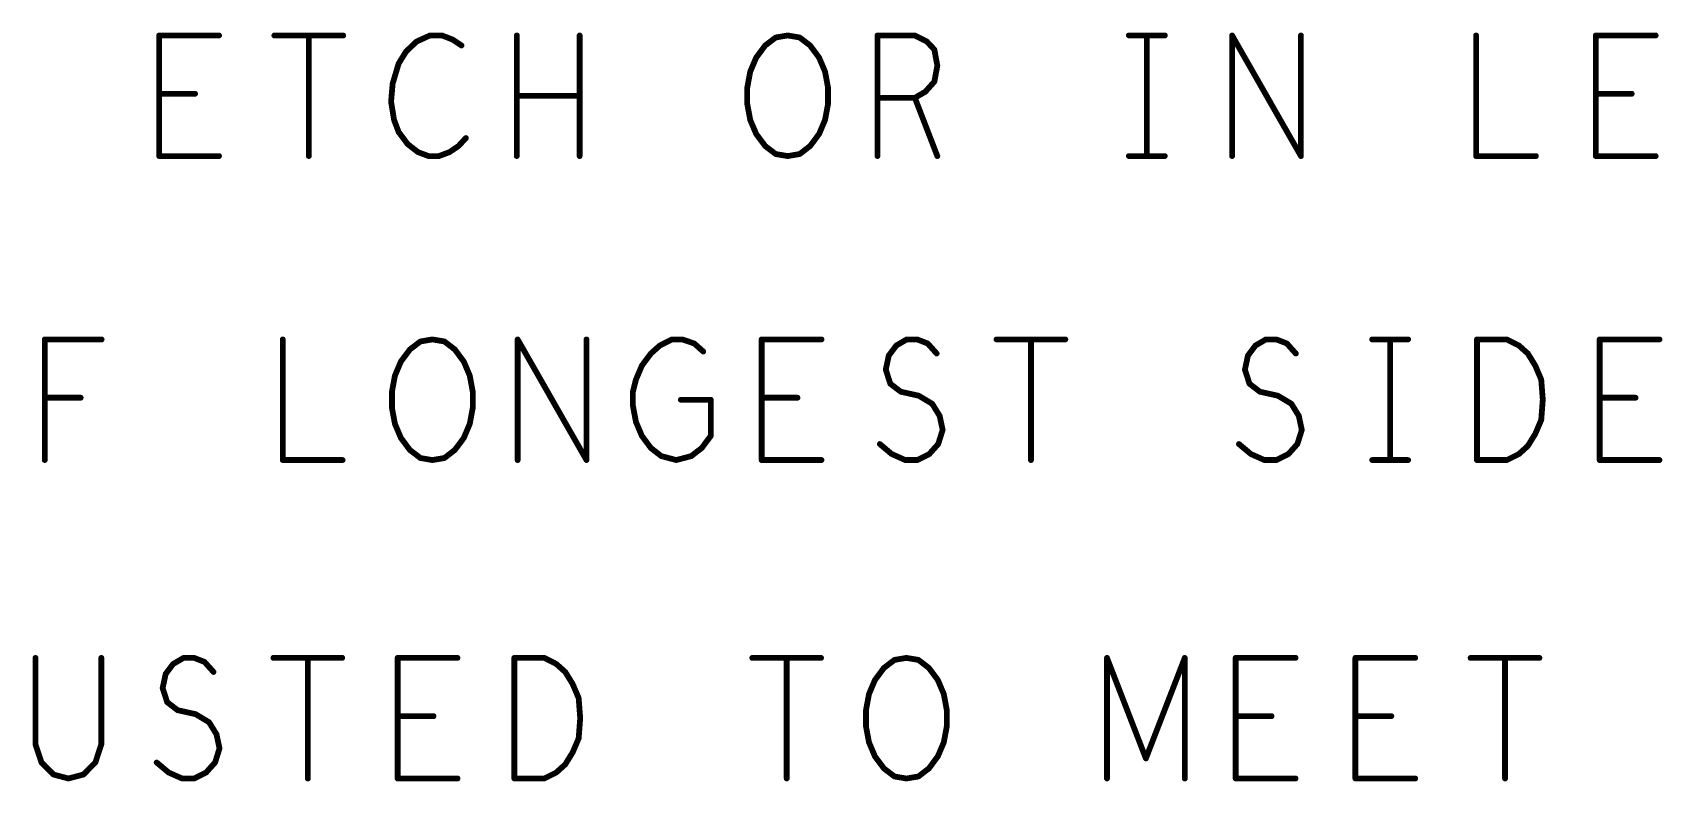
# Model space of a CAD drawing. Extents: x -18 to 16.1, y -6.6 to 15.5.
# Drawn here: x -11.222 to -9.534, y 10.643 to 11.419 of the extents above; entities that cross this region are included whole.
import ezdxf

# ---------------------------------------------------------------- set-up
doc = ezdxf.new("R2010")
doc.units = 0
doc.layers.get('0').update_dxf_attribs({"linetype": 'CONTINUOUS'})
doc.layers.add('FAB', color=13, linetype='CONTINUOUS')

# ---------------------------------------------------------------- blocks, each defined once
blk = doc.blocks.new('ROUND_1')
at = {"const_width": 0.003}
blk.add_lwpolyline([(-0.0015, 0, 1), (0.0015, 0, 1)], format="xyb", close=True, dxfattribs=at)

msp = doc.modelspace()

# ---------------------------------------------------------------- linework, layer by layer
at = {"layer": 'FAB', "const_width": 0.006}
for points in [[(-11.0909, 11.2911), (-11.0909, 11.4161)], [(-11.0909, 11.4161), (-11.0289, 11.4161)], [(-10.9716, 11.4161), (-10.9003, 11.4161)], [(-10.9359, 11.4161), (-10.9359, 11.2911)], [(-10.8243, 11.4098), (-10.8352, 11.3994)], [(-10.8104, 11.4161), (-10.8243, 11.4098)], [(-10.798, 11.4161), (-10.8104, 11.4161)], [(-10.7871, 11.4119), (-10.798, 11.4161)], [(-10.7778, 11.4057), (-10.7871, 11.4119)], [(-10.7205, 11.2911), (-10.7205, 11.4161)], [(-10.6554, 11.4161), (-10.6554, 11.2911)], [(-10.4632, 11.4057), (-10.4523, 11.414)], [(-10.4523, 11.414), (-10.4399, 11.4161)], [(-10.4399, 11.4161), (-10.4275, 11.414)], [(-10.4275, 11.414), (-10.4167, 11.4057)], [(-10.3469, 11.2911), (-10.3469, 11.4161)], [(-10.3469, 11.4161), (-10.3082, 11.4161)], [(-10.3082, 11.4161), (-10.2958, 11.4098)], [(-10.2958, 11.4098), (-10.288, 11.4015)], [(-10.0865, 11.4161), (-10.0493, 11.4161)], [(-10.0679, 11.4161), (-10.0679, 11.2911)], [(-9.9796, 11.2911), (-9.9796, 11.4161)], [(-9.9796, 11.4161), (-9.9083, 11.2911)], [(-9.9083, 11.2911), (-9.9083, 11.4161)], [(-9.7269, 11.4161), (-9.7269, 11.2911)], [(-9.6029, 11.2911), (-9.6029, 11.4161)], [(-9.6029, 11.4161), (-9.5409, 11.4161)], [(-10.8352, 11.3994), (-10.8429, 11.3869)], [(-10.4787, 11.3786), (-10.4725, 11.3932)], [(-10.4725, 11.3932), (-10.4632, 11.4057)], [(-10.4167, 11.4057), (-10.4074, 11.3932)], [(-10.4074, 11.3932), (-10.4012, 11.3786)], [(-10.288, 11.4015), (-10.2849, 11.3848)], [(-10.8429, 11.3869), (-10.8491, 11.3661)], [(-10.4818, 11.3619), (-10.4787, 11.3786)], [(-10.4012, 11.3786), (-10.3981, 11.3619)], [(-10.2849, 11.3848), (-10.288, 11.3682)], [(-10.8491, 11.3661), (-10.8507, 11.3473)], [(-10.4818, 11.3452), (-10.4818, 11.3619)], [(-10.3981, 11.3619), (-10.3981, 11.3452)], [(-10.288, 11.3682), (-10.2973, 11.3578)], [(-11.0537, 11.3557), (-11.0909, 11.3557)], [(-10.8507, 11.3473), (-10.8476, 11.3286)], [(-10.6554, 11.3536), (-10.7205, 11.3536)], [(-10.4787, 11.3286), (-10.4818, 11.3452)], [(-10.3981, 11.3452), (-10.4012, 11.3286)], [(-10.3082, 11.3515), (-10.3469, 11.3515)], [(-10.2973, 11.3578), (-10.3082, 11.3515)], [(-10.3082, 11.3515), (-10.2849, 11.2911)], [(-9.5657, 11.3557), (-9.6029, 11.3557)], [(-10.8476, 11.3286), (-10.8429, 11.3161)], [(-10.4725, 11.314), (-10.4787, 11.3286)], [(-10.4012, 11.3286), (-10.4074, 11.314)], [(-10.8429, 11.3161), (-10.8336, 11.3036)], [(-10.7809, 11.3015), (-10.7732, 11.3098)], [(-10.4632, 11.3015), (-10.4725, 11.314)], [(-10.4074, 11.314), (-10.4167, 11.3015)], [(-11.0289, 11.2911), (-11.0909, 11.2911)], [(-10.8336, 11.3036), (-10.8228, 11.2952)], [(-10.8228, 11.2952), (-10.8119, 11.2911)], [(-10.8119, 11.2911), (-10.8011, 11.2911)], [(-10.8011, 11.2911), (-10.7902, 11.2952)], [(-10.7902, 11.2952), (-10.7809, 11.3015)], [(-10.4523, 11.2932), (-10.4632, 11.3015)], [(-10.4399, 11.2911), (-10.4523, 11.2932)], [(-10.4275, 11.2932), (-10.4399, 11.2911)], [(-10.4167, 11.3015), (-10.4275, 11.2932)], [(-10.0865, 11.2911), (-10.0493, 11.2911)], [(-9.7269, 11.2911), (-9.6649, 11.2911)], [(-9.5409, 11.2911), (-9.6029, 11.2911)], [(-11.2094, 10.9761), (-11.2094, 11.1011)], [(-11.2094, 11.1011), (-11.1505, 11.1011)], [(-10.9629, 11.1011), (-10.9629, 10.9761)], [(-10.8405, 11.0782), (-10.8312, 11.0907)], [(-10.8312, 11.0907), (-10.8203, 11.099)], [(-10.8203, 11.099), (-10.8079, 11.1011)], [(-10.8079, 11.1011), (-10.7955, 11.099)], [(-10.7955, 11.099), (-10.7847, 11.0907)], [(-10.7847, 11.0907), (-10.7754, 11.0782)], [(-10.7196, 10.9761), (-10.7196, 11.1011)], [(-10.7196, 11.1011), (-10.6483, 10.9761)], [(-10.6483, 10.9761), (-10.6483, 11.1011)], [(-10.5816, 11.0865), (-10.5723, 11.0948)], [(-10.5723, 11.0948), (-10.5599, 11.1011)], [(-10.5599, 11.1011), (-10.5491, 11.1011)], [(-10.5491, 11.1011), (-10.5367, 11.0969)], [(-10.5367, 11.0969), (-10.5274, 11.0886)], [(-10.4669, 10.9761), (-10.4669, 11.1011)], [(-10.4669, 11.1011), (-10.4049, 11.1011)], [(-10.3352, 11.0844), (-10.3274, 11.0948)], [(-10.3274, 11.0948), (-10.3166, 11.1011)], [(-10.3166, 11.1011), (-10.3057, 11.1011)], [(-10.3057, 11.1011), (-10.2949, 11.0969)], [(-10.2949, 11.0969), (-10.2856, 11.0865)], [(-10.2236, 11.1011), (-10.1523, 11.1011)], [(-10.1879, 11.1011), (-10.1879, 10.9761)], [(-9.9632, 11.0844), (-9.9554, 11.0948)], [(-9.9554, 11.0948), (-9.9446, 11.1011)], [(-9.9446, 11.1011), (-9.9337, 11.1011)], [(-9.9337, 11.1011), (-9.9229, 11.0969)], [(-9.9229, 11.0969), (-9.9136, 11.0865)], [(-9.8345, 11.1011), (-9.7973, 11.1011)], [(-9.8159, 11.1011), (-9.8159, 10.9761)], [(-9.726, 10.9761), (-9.726, 11.1011)], [(-9.726, 11.1011), (-9.695, 11.1011)], [(-9.695, 11.1011), (-9.6826, 11.0948)], [(-9.6826, 11.0948), (-9.6733, 11.0865)], [(-9.5989, 10.9761), (-9.5989, 11.1011)], [(-9.5989, 11.1011), (-9.5369, 11.1011)], [(-10.8467, 11.0636), (-10.8405, 11.0782)], [(-10.7754, 11.0782), (-10.7692, 11.0636)], [(-10.5971, 11.0594), (-10.5909, 11.074)], [(-10.5909, 11.074), (-10.5816, 11.0865)], [(-10.3383, 11.0698), (-10.3352, 11.0844)], [(-9.9663, 11.0698), (-9.9632, 11.0844)], [(-9.6733, 11.0865), (-9.6656, 11.074)], [(-9.6656, 11.074), (-9.6594, 11.0594)], [(-10.8498, 11.0469), (-10.8467, 11.0636)], [(-10.7692, 11.0636), (-10.7661, 11.0469)], [(-10.6002, 11.0469), (-10.5971, 11.0594)], [(-10.3336, 11.0552), (-10.3383, 11.0698)], [(-10.3228, 11.0469), (-10.3336, 11.0552)], [(-9.9616, 11.0552), (-9.9663, 11.0698)], [(-9.9508, 11.0469), (-9.9616, 11.0552)], [(-9.6594, 11.0594), (-9.6578, 11.0386)], [(-11.1722, 11.0407), (-11.2094, 11.0407)], [(-10.8498, 11.0302), (-10.8498, 11.0469)], [(-10.7661, 11.0469), (-10.7661, 11.0302)], [(-10.6002, 11.0323), (-10.6002, 11.0469)], [(-10.5506, 11.0386), (-10.5196, 11.0386)], [(-10.5196, 11.0386), (-10.5196, 11.0011)], [(-10.4297, 11.0407), (-10.4669, 11.0407)], [(-10.3042, 11.0428), (-10.3228, 11.0469)], [(-10.2902, 11.0344), (-10.3042, 11.0428)], [(-9.9322, 11.0428), (-9.9508, 11.0469)], [(-9.9182, 11.0344), (-9.9322, 11.0428)], [(-9.6578, 11.0386), (-9.6594, 11.0177)], [(-9.5617, 11.0407), (-9.5989, 11.0407)], [(-10.8467, 11.0136), (-10.8498, 11.0302)], [(-10.7661, 11.0302), (-10.7692, 11.0136)], [(-10.5971, 11.0157), (-10.6002, 11.0323)], [(-10.2825, 11.0219), (-10.2902, 11.0344)], [(-10.2794, 11.0073), (-10.2825, 11.0219)], [(-9.9105, 11.0219), (-9.9182, 11.0344)], [(-9.9074, 11.0073), (-9.9105, 11.0219)], [(-10.8405, 10.999), (-10.8467, 11.0136)], [(-10.7692, 11.0136), (-10.7754, 10.999)], [(-10.5909, 11.0011), (-10.5971, 11.0157)], [(-10.284, 10.9927), (-10.2794, 11.0073)], [(-9.912, 10.9927), (-9.9074, 11.0073)], [(-9.6594, 11.0177), (-9.6656, 11.0032)], [(-10.8312, 10.9865), (-10.8405, 10.999)], [(-10.7754, 10.999), (-10.7847, 10.9865)], [(-10.5816, 10.9886), (-10.5909, 11.0011)], [(-10.5708, 10.9802), (-10.5816, 10.9886)], [(-10.5289, 10.9886), (-10.5398, 10.9802)], [(-10.5196, 11.0011), (-10.5289, 10.9886)], [(-10.3445, 10.9927), (-10.3321, 10.9823)], [(-10.2933, 10.9823), (-10.284, 10.9927)], [(-9.9725, 10.9927), (-9.9601, 10.9823)], [(-9.9213, 10.9823), (-9.912, 10.9927)], [(-9.6733, 10.9907), (-9.6826, 10.9823)], [(-9.6656, 11.0032), (-9.6733, 10.9907)], [(-10.9629, 10.9761), (-10.9009, 10.9761)], [(-10.8203, 10.9782), (-10.8312, 10.9865)], [(-10.8079, 10.9761), (-10.8203, 10.9782)], [(-10.7955, 10.9782), (-10.8079, 10.9761)], [(-10.7847, 10.9865), (-10.7955, 10.9782)], [(-10.5553, 10.9761), (-10.5708, 10.9802)], [(-10.5398, 10.9802), (-10.5553, 10.9761)], [(-10.4049, 10.9761), (-10.4669, 10.9761)], [(-10.3321, 10.9823), (-10.3181, 10.9761)], [(-10.3181, 10.9761), (-10.3057, 10.9761)], [(-10.3057, 10.9761), (-10.2933, 10.9823)], [(-9.9601, 10.9823), (-9.9461, 10.9761)], [(-9.9461, 10.9761), (-9.9337, 10.9761)], [(-9.9337, 10.9761), (-9.9213, 10.9823)], [(-9.8345, 10.9761), (-9.7973, 10.9761)], [(-9.695, 10.9761), (-9.726, 10.9761)], [(-9.6826, 10.9823), (-9.695, 10.9761)], [(-9.5369, 10.9761), (-9.5989, 10.9761)], [(-11.219, 10.7711), (-11.219, 10.6815)], [(-11.1508, 10.6815), (-11.1508, 10.7711)], [(-11.0764, 10.7648), (-11.0656, 10.7711)], [(-11.0656, 10.7711), (-11.0547, 10.7711)], [(-11.0547, 10.7711), (-11.0439, 10.7669)], [(-10.9726, 10.7711), (-10.9013, 10.7711)], [(-10.9369, 10.7711), (-10.9369, 10.6461)], [(-10.8439, 10.6461), (-10.8439, 10.7711)], [(-10.8439, 10.7711), (-10.7819, 10.7711)], [(-10.723, 10.6461), (-10.723, 10.7711)], [(-10.723, 10.7711), (-10.692, 10.7711)], [(-10.692, 10.7711), (-10.6796, 10.7648)], [(-10.4766, 10.7711), (-10.4053, 10.7711)], [(-10.4409, 10.7711), (-10.4409, 10.6461)], [(-10.3402, 10.7607), (-10.3293, 10.769)], [(-10.3293, 10.769), (-10.3169, 10.7711)], [(-10.3169, 10.7711), (-10.3045, 10.769)], [(-10.3045, 10.769), (-10.2937, 10.7607)], [(-10.1092, 10.6461), (-10.1092, 10.7711)], [(-10.1092, 10.7711), (-10.0689, 10.6669)], [(-10.0689, 10.6669), (-10.0286, 10.7711)], [(-10.0286, 10.7711), (-10.0286, 10.6461)], [(-9.9759, 10.6461), (-9.9759, 10.7711)], [(-9.9759, 10.7711), (-9.9139, 10.7711)], [(-9.8519, 10.6461), (-9.8519, 10.7711)], [(-9.8519, 10.7711), (-9.7899, 10.7711)], [(-9.7326, 10.7711), (-9.6613, 10.7711)], [(-9.6969, 10.7711), (-9.6969, 10.6461)], [(-11.0873, 10.7398), (-11.0842, 10.7544)], [(-11.0842, 10.7544), (-11.0764, 10.7648)], [(-11.0439, 10.7669), (-11.0346, 10.7565)], [(-10.6796, 10.7648), (-10.6703, 10.7565)], [(-10.6703, 10.7565), (-10.6626, 10.744)], [(-10.3495, 10.7482), (-10.3402, 10.7607)], [(-10.2937, 10.7607), (-10.2844, 10.7482)], [(-11.0826, 10.7252), (-11.0873, 10.7398)], [(-10.6626, 10.744), (-10.6564, 10.7294)], [(-10.3588, 10.7169), (-10.3557, 10.7336)], [(-10.3557, 10.7336), (-10.3495, 10.7482)], [(-10.2844, 10.7482), (-10.2782, 10.7336)], [(-10.2782, 10.7336), (-10.2751, 10.7169)], [(-11.0718, 10.7169), (-11.0826, 10.7252)], [(-11.0532, 10.7128), (-11.0718, 10.7169)], [(-10.6564, 10.7294), (-10.6548, 10.7086)], [(-10.3588, 10.7002), (-10.3588, 10.7169)], [(-10.2751, 10.7169), (-10.2751, 10.7002)], [(-11.0392, 10.7044), (-11.0532, 10.7128)], [(-11.0315, 10.6919), (-11.0392, 10.7044)], [(-10.8067, 10.7107), (-10.8439, 10.7107)], [(-10.6548, 10.7086), (-10.6564, 10.6877)], [(-10.3557, 10.6836), (-10.3588, 10.7002)], [(-10.2751, 10.7002), (-10.2782, 10.6836)], [(-9.9387, 10.7107), (-9.9759, 10.7107)], [(-9.8147, 10.7107), (-9.8519, 10.7107)], [(-11.0284, 10.6773), (-11.0315, 10.6919)], [(-10.6564, 10.6877), (-10.6626, 10.6732)], [(-10.3495, 10.669), (-10.3557, 10.6836)], [(-10.2782, 10.6836), (-10.2844, 10.669)], [(-11.219, 10.6815), (-11.2128, 10.6627)], [(-11.157, 10.6627), (-11.1508, 10.6815)], [(-11.033, 10.6627), (-11.0284, 10.6773)], [(-10.6626, 10.6732), (-10.6703, 10.6607)], [(-10.3402, 10.6565), (-10.3495, 10.669)], [(-10.2844, 10.669), (-10.2937, 10.6565)], [(-11.2128, 10.6627), (-11.2004, 10.6502)], [(-11.2004, 10.6502), (-11.1849, 10.6461)], [(-11.1849, 10.6461), (-11.1694, 10.6502)], [(-11.1694, 10.6502), (-11.157, 10.6627)], [(-11.0935, 10.6627), (-11.0811, 10.6523)], [(-11.0811, 10.6523), (-11.0671, 10.6461)], [(-11.0547, 10.6461), (-11.0423, 10.6523)], [(-11.0423, 10.6523), (-11.033, 10.6627)], [(-10.6796, 10.6523), (-10.692, 10.6461)], [(-10.6703, 10.6607), (-10.6796, 10.6523)], [(-10.3293, 10.6482), (-10.3402, 10.6565)], [(-10.2937, 10.6565), (-10.3045, 10.6482)], [(-11.0671, 10.6461), (-11.0547, 10.6461)], [(-10.7819, 10.6461), (-10.8439, 10.6461)], [(-10.692, 10.6461), (-10.723, 10.6461)], [(-10.3169, 10.6461), (-10.3293, 10.6482)], [(-10.3045, 10.6482), (-10.3169, 10.6461)], [(-9.9139, 10.6461), (-9.9759, 10.6461)], [(-9.7899, 10.6461), (-9.8519, 10.6461)]]:
    msp.add_lwpolyline(points, dxfattribs=at)

# ---------------------------------------------------------------- block references
at = {"layer": 'FAB'}
for p in [(-11.0909, 11.4161), (-11.0909, 11.4161), (-11.0289, 11.4161), (-10.9716, 11.4161), (-10.9359, 11.4161), (-10.9003, 11.4161), (-10.8243, 11.4098), (-10.8243, 11.4098), (-10.8104, 11.4161), (-10.8104, 11.4161), (-10.798, 11.4161), (-10.798, 11.4161), (-10.7871, 11.4119), (-10.7871, 11.4119), (-10.7205, 11.4161), (-10.6554, 11.4161), (-10.4523, 11.414), (-10.4523, 11.414), (-10.4399, 11.4161), (-10.4399, 11.4161), (-10.4275, 11.414), (-10.4275, 11.414), (-10.3469, 11.4161), (-10.3469, 11.4161), (-10.3082, 11.4161), (-10.3082, 11.4161), (-10.2958, 11.4098), (-10.2958, 11.4098), (-10.0865, 11.4161), (-10.0679, 11.4161), (-10.0493, 11.4161), (-9.9796, 11.4161), (-9.9796, 11.4161), (-9.9083, 11.4161), (-9.7269, 11.4161), (-9.6029, 11.4161), (-9.6029, 11.4161), (-9.5409, 11.4161), (-10.8352, 11.3994), (-10.8352, 11.3994), (-10.7778, 11.4057), (-10.4725, 11.3932), (-10.4725, 11.3932), (-10.4632, 11.4057), (-10.4632, 11.4057), (-10.4167, 11.4057), (-10.4167, 11.4057), (-10.4074, 11.3932), (-10.4074, 11.3932), (-10.288, 11.4015), (-10.288, 11.4015), (-10.8429, 11.3869), (-10.8429, 11.3869), (-10.4787, 11.3786), (-10.4787, 11.3786), (-10.4012, 11.3786), (-10.4012, 11.3786), (-10.2849, 11.3848), (-10.2849, 11.3848), (-10.8491, 11.3661), (-10.8491, 11.3661), (-10.4818, 11.3619), (-10.4818, 11.3619), (-10.3981, 11.3619), (-10.3981, 11.3619), (-10.288, 11.3682), (-10.288, 11.3682), (-11.0909, 11.3557), (-11.0537, 11.3557), (-10.8507, 11.3473), (-10.8507, 11.3473), (-10.7205, 11.3536), (-10.6554, 11.3536), (-10.4818, 11.3452), (-10.4818, 11.3452), (-10.3981, 11.3452), (-10.3981, 11.3452), (-10.3469, 11.3515), (-10.3082, 11.3515), (-10.3082, 11.3515), (-10.3082, 11.3515), (-10.2973, 11.3578), (-10.2973, 11.3578), (-9.6029, 11.3557), (-9.5657, 11.3557), (-10.8476, 11.3286), (-10.8476, 11.3286), (-10.4787, 11.3286), (-10.4787, 11.3286), (-10.4012, 11.3286), (-10.4012, 11.3286), (-10.8429, 11.3161), (-10.8429, 11.3161), (-10.7732, 11.3098), (-10.4725, 11.314), (-10.4725, 11.314), (-10.4074, 11.314), (-10.4074, 11.314), (-11.0909, 11.2911), (-11.0909, 11.2911), (-11.0289, 11.2911), (-10.9359, 11.2911), (-10.8336, 11.3036), (-10.8336, 11.3036), (-10.8228, 11.2952), (-10.8228, 11.2952), (-10.8119, 11.2911), (-10.8119, 11.2911), (-10.8011, 11.2911), (-10.8011, 11.2911), (-10.7902, 11.2952), (-10.7902, 11.2952), (-10.7809, 11.3015), (-10.7809, 11.3015), (-10.7205, 11.2911), (-10.6554, 11.2911), (-10.4632, 11.3015), (-10.4632, 11.3015), (-10.4523, 11.2932), (-10.4523, 11.2932), (-10.4399, 11.2911), (-10.4399, 11.2911), (-10.4275, 11.2932), (-10.4275, 11.2932), (-10.4167, 11.3015), (-10.4167, 11.3015), (-10.3469, 11.2911), (-10.2849, 11.2911), (-10.0865, 11.2911), (-10.0679, 11.2911), (-10.0493, 11.2911), (-9.9796, 11.2911), (-9.9083, 11.2911), (-9.9083, 11.2911), (-9.7269, 11.2911), (-9.7269, 11.2911), (-9.6649, 11.2911), (-9.6029, 11.2911), (-9.6029, 11.2911), (-9.5409, 11.2911), (-11.2094, 11.1011), (-11.2094, 11.1011), (-11.1505, 11.1011), (-10.9629, 11.1011), (-10.8312, 11.0907), (-10.8312, 11.0907), (-10.8203, 11.099), (-10.8203, 11.099), (-10.8079, 11.1011), (-10.8079, 11.1011), (-10.7955, 11.099), (-10.7955, 11.099), (-10.7847, 11.0907), (-10.7847, 11.0907), (-10.7196, 11.1011), (-10.7196, 11.1011), (-10.6483, 11.1011), (-10.5723, 11.0948), (-10.5723, 11.0948), (-10.5599, 11.1011), (-10.5599, 11.1011), (-10.5491, 11.1011), (-10.5491, 11.1011), (-10.5367, 11.0969), (-10.5367, 11.0969), (-10.5274, 11.0886), (-10.4669, 11.1011), (-10.4669, 11.1011), (-10.4049, 11.1011), (-10.3274, 11.0948), (-10.3274, 11.0948), (-10.3166, 11.1011), (-10.3166, 11.1011), (-10.3057, 11.1011), (-10.3057, 11.1011), (-10.2949, 11.0969), (-10.2949, 11.0969), (-10.2236, 11.1011), (-10.1879, 11.1011), (-10.1523, 11.1011), (-9.9554, 11.0948), (-9.9554, 11.0948), (-9.9446, 11.1011), (-9.9446, 11.1011), (-9.9337, 11.1011), (-9.9337, 11.1011), (-9.9229, 11.0969), (-9.9229, 11.0969), (-9.8345, 11.1011), (-9.8159, 11.1011), (-9.7973, 11.1011), (-9.726, 11.1011), (-9.726, 11.1011), (-9.695, 11.1011), (-9.695, 11.1011), (-9.6826, 11.0948), (-9.6826, 11.0948), (-9.5989, 11.1011), (-9.5989, 11.1011), (-9.5369, 11.1011), (-10.8405, 11.0782), (-10.8405, 11.0782), (-10.7754, 11.0782), (-10.7754, 11.0782), (-10.5909, 11.074), (-10.5909, 11.074), (-10.5816, 11.0865), (-10.5816, 11.0865), (-10.3352, 11.0844), (-10.3352, 11.0844), (-10.2856, 11.0865), (-9.9632, 11.0844), (-9.9632, 11.0844), (-9.9136, 11.0865), (-9.6733, 11.0865), (-9.6733, 11.0865), (-9.6656, 11.074), (-9.6656, 11.074), (-10.8467, 11.0636), (-10.8467, 11.0636), (-10.7692, 11.0636), (-10.7692, 11.0636), (-10.5971, 11.0594), (-10.5971, 11.0594), (-10.3383, 11.0698), (-10.3383, 11.0698), (-10.3336, 11.0552), (-10.3336, 11.0552), (-9.9663, 11.0698), (-9.9663, 11.0698), (-9.9616, 11.0552), (-9.9616, 11.0552), (-9.6594, 11.0594), (-9.6594, 11.0594), (-11.2094, 11.0407), (-11.1722, 11.0407), (-10.8498, 11.0469), (-10.8498, 11.0469), (-10.7661, 11.0469), (-10.7661, 11.0469), (-10.6002, 11.0469), (-10.6002, 11.0469), (-10.5506, 11.0386), (-10.5196, 11.0386), (-10.5196, 11.0386), (-10.4669, 11.0407), (-10.4297, 11.0407), (-10.3228, 11.0469), (-10.3228, 11.0469), (-10.3042, 11.0428), (-10.3042, 11.0428), (-9.9508, 11.0469), (-9.9508, 11.0469), (-9.9322, 11.0428), (-9.9322, 11.0428), (-9.6578, 11.0386), (-9.6578, 11.0386), (-9.5989, 11.0407), (-9.5617, 11.0407), (-10.8498, 11.0302), (-10.8498, 11.0302), (-10.7661, 11.0302), (-10.7661, 11.0302), (-10.6002, 11.0323), (-10.6002, 11.0323), (-10.2902, 11.0344), (-10.2902, 11.0344), (-10.2825, 11.0219), (-10.2825, 11.0219), (-9.9182, 11.0344), (-9.9182, 11.0344), (-9.9105, 11.0219), (-9.9105, 11.0219), (-10.8467, 11.0136), (-10.8467, 11.0136), (-10.7692, 11.0136), (-10.7692, 11.0136), (-10.5971, 11.0157), (-10.5971, 11.0157), (-10.2794, 11.0073), (-10.2794, 11.0073), (-9.9074, 11.0073), (-9.9074, 11.0073), (-9.6594, 11.0177), (-9.6594, 11.0177), (-10.8405, 10.999), (-10.8405, 10.999), (-10.7754, 10.999), (-10.7754, 10.999), (-10.5909, 11.0011), (-10.5909, 11.0011), (-10.5816, 10.9886), (-10.5816, 10.9886), (-10.5289, 10.9886), (-10.5289, 10.9886), (-10.5196, 11.0011), (-10.5196, 11.0011), (-10.3445, 10.9927), (-10.284, 10.9927), (-10.284, 10.9927), (-9.9725, 10.9927), (-9.912, 10.9927), (-9.912, 10.9927), (-9.6733, 10.9907), (-9.6733, 10.9907), (-9.6656, 11.0032), (-9.6656, 11.0032), (-11.2094, 10.9761), (-10.9629, 10.9761), (-10.9629, 10.9761), (-10.9009, 10.9761), (-10.8312, 10.9865), (-10.8312, 10.9865), (-10.8203, 10.9782), (-10.8203, 10.9782), (-10.8079, 10.9761), (-10.8079, 10.9761), (-10.7955, 10.9782), (-10.7955, 10.9782), (-10.7847, 10.9865), (-10.7847, 10.9865), (-10.7196, 10.9761), (-10.6483, 10.9761), (-10.6483, 10.9761), (-10.5708, 10.9802), (-10.5708, 10.9802), (-10.5553, 10.9761), (-10.5553, 10.9761), (-10.5398, 10.9802), (-10.5398, 10.9802), (-10.4669, 10.9761), (-10.4669, 10.9761), (-10.4049, 10.9761), (-10.3321, 10.9823), (-10.3321, 10.9823), (-10.3181, 10.9761), (-10.3181, 10.9761), (-10.3057, 10.9761), (-10.3057, 10.9761), (-10.2933, 10.9823), (-10.2933, 10.9823), (-10.1879, 10.9761), (-9.9601, 10.9823), (-9.9601, 10.9823), (-9.9461, 10.9761), (-9.9461, 10.9761), (-9.9337, 10.9761), (-9.9337, 10.9761), (-9.9213, 10.9823), (-9.9213, 10.9823), (-9.8345, 10.9761), (-9.8159, 10.9761), (-9.7973, 10.9761), (-9.726, 10.9761), (-9.726, 10.9761), (-9.695, 10.9761), (-9.695, 10.9761), (-9.6826, 10.9823), (-9.6826, 10.9823), (-9.5989, 10.9761), (-9.5989, 10.9761), (-9.5369, 10.9761), (-11.219, 10.7711), (-11.1508, 10.7711), (-11.0656, 10.7711), (-11.0656, 10.7711), (-11.0547, 10.7711), (-11.0547, 10.7711), (-10.9726, 10.7711), (-10.9369, 10.7711), (-10.9013, 10.7711), (-10.8439, 10.7711), (-10.8439, 10.7711), (-10.7819, 10.7711), (-10.723, 10.7711), (-10.723, 10.7711), (-10.692, 10.7711), (-10.692, 10.7711), (-10.4766, 10.7711), (-10.4409, 10.7711), (-10.4053, 10.7711), (-10.3293, 10.769), (-10.3293, 10.769), (-10.3169, 10.7711), (-10.3169, 10.7711), (-10.3045, 10.769), (-10.3045, 10.769), (-10.1092, 10.7711), (-10.1092, 10.7711), (-10.0286, 10.7711), (-10.0286, 10.7711), (-9.9759, 10.7711), (-9.9759, 10.7711), (-9.9139, 10.7711), (-9.8519, 10.7711), (-9.8519, 10.7711), (-9.7899, 10.7711), (-9.7326, 10.7711), (-9.6969, 10.7711), (-9.6613, 10.7711), (-11.0842, 10.7544), (-11.0842, 10.7544), (-11.0764, 10.7648), (-11.0764, 10.7648), (-11.0439, 10.7669), (-11.0439, 10.7669), (-11.0346, 10.7565), (-10.6796, 10.7648), (-10.6796, 10.7648), (-10.6703, 10.7565), (-10.6703, 10.7565), (-10.3402, 10.7607), (-10.3402, 10.7607), (-10.2937, 10.7607), (-10.2937, 10.7607), (-11.0873, 10.7398), (-11.0873, 10.7398), (-10.6626, 10.744), (-10.6626, 10.744), (-10.3557, 10.7336), (-10.3557, 10.7336), (-10.3495, 10.7482), (-10.3495, 10.7482), (-10.2844, 10.7482), (-10.2844, 10.7482), (-10.2782, 10.7336), (-10.2782, 10.7336), (-11.0826, 10.7252), (-11.0826, 10.7252), (-11.0718, 10.7169), (-11.0718, 10.7169), (-10.6564, 10.7294), (-10.6564, 10.7294), (-10.3588, 10.7169), (-10.3588, 10.7169), (-10.2751, 10.7169), (-10.2751, 10.7169), (-11.0532, 10.7128), (-11.0532, 10.7128), (-11.0392, 10.7044), (-11.0392, 10.7044), (-10.8439, 10.7107), (-10.8067, 10.7107), (-10.6548, 10.7086), (-10.6548, 10.7086), (-10.3588, 10.7002), (-10.3588, 10.7002), (-10.2751, 10.7002), (-10.2751, 10.7002), (-9.9759, 10.7107), (-9.9387, 10.7107), (-9.8519, 10.7107), (-9.8147, 10.7107), (-11.0315, 10.6919), (-11.0315, 10.6919), (-10.6564, 10.6877), (-10.6564, 10.6877), (-10.3557, 10.6836), (-10.3557, 10.6836), (-10.2782, 10.6836), (-10.2782, 10.6836), (-11.219, 10.6815), (-11.219, 10.6815), (-11.1508, 10.6815), (-11.1508, 10.6815), (-11.0284, 10.6773), (-11.0284, 10.6773), (-10.6626, 10.6732), (-10.6626, 10.6732), (-10.3495, 10.669), (-10.3495, 10.669), (-10.2844, 10.669), (-10.2844, 10.669), (-10.0689, 10.6669), (-10.0689, 10.6669), (-11.2128, 10.6627), (-11.2128, 10.6627), (-11.2004, 10.6502), (-11.2004, 10.6502), (-11.1694, 10.6502), (-11.1694, 10.6502), (-11.157, 10.6627), (-11.157, 10.6627), (-11.0935, 10.6627), (-11.0811, 10.6523), (-11.0811, 10.6523), (-11.0423, 10.6523), (-11.0423, 10.6523), (-11.033, 10.6627), (-11.033, 10.6627), (-10.6796, 10.6523), (-10.6796, 10.6523), (-10.6703, 10.6607), (-10.6703, 10.6607), (-10.3402, 10.6565), (-10.3402, 10.6565), (-10.2937, 10.6565), (-10.2937, 10.6565), (-11.1849, 10.6461), (-11.1849, 10.6461), (-11.0671, 10.6461), (-11.0671, 10.6461), (-11.0547, 10.6461), (-11.0547, 10.6461), (-10.9369, 10.6461), (-10.8439, 10.6461), (-10.8439, 10.6461), (-10.7819, 10.6461), (-10.723, 10.6461), (-10.723, 10.6461), (-10.692, 10.6461), (-10.692, 10.6461), (-10.4409, 10.6461), (-10.3293, 10.6482), (-10.3293, 10.6482), (-10.3169, 10.6461), (-10.3169, 10.6461), (-10.3045, 10.6482), (-10.3045, 10.6482), (-10.1092, 10.6461), (-10.0286, 10.6461), (-9.9759, 10.6461), (-9.9759, 10.6461), (-9.9139, 10.6461), (-9.8519, 10.6461), (-9.8519, 10.6461), (-9.7899, 10.6461), (-9.6969, 10.6461)]:
    msp.add_blockref('ROUND_1', p, dxfattribs=at)

doc.saveas('drawing.dxf')
